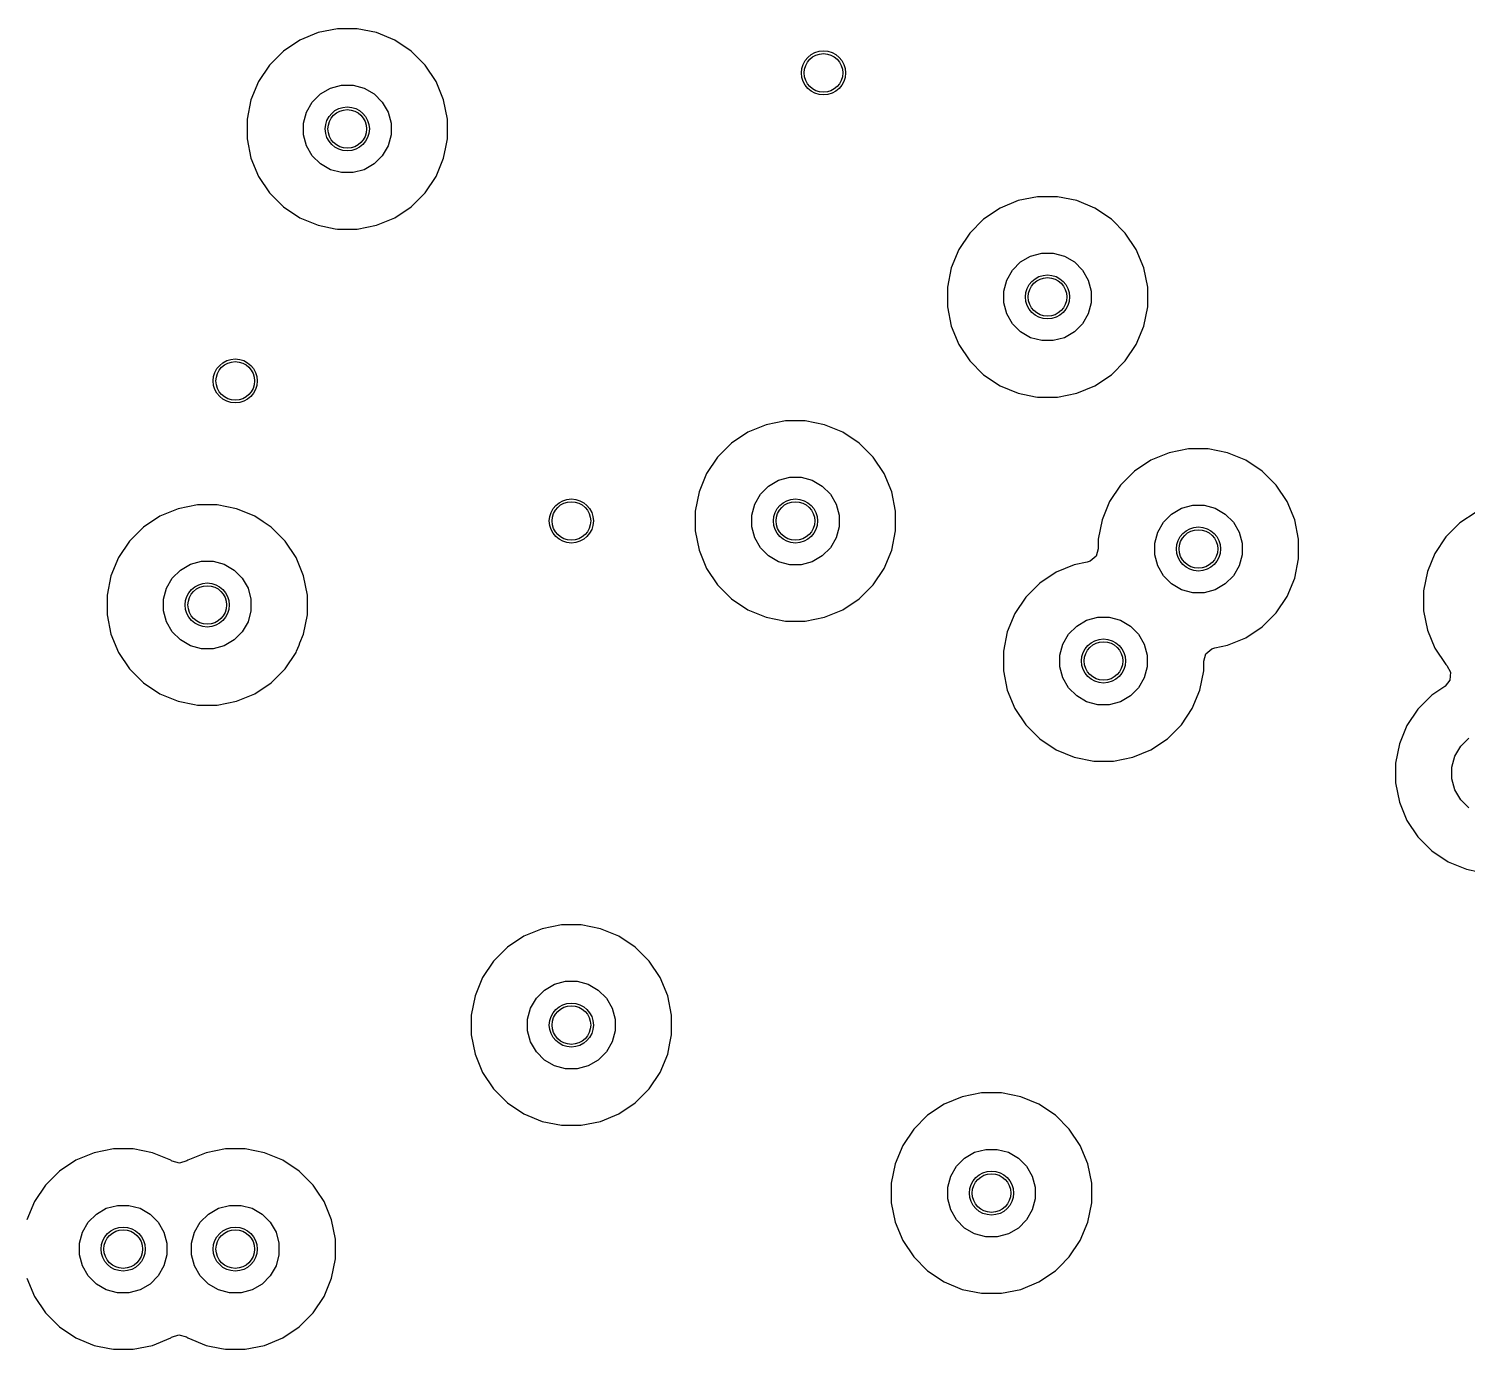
# Model space of a CAD drawing. Extents: x -2.18 to 1.8, y 0.44 to 2.81.
# Drawn here: x -0.784 to -0.27, y 1.819 to 2.291 of the extents above; entities that cross this region are included whole.
import ezdxf

# ---------------------------------------------------------------- set-up
doc = ezdxf.new("R2010")
doc.units = 0
doc.header["$MEASUREMENT"] = 0
doc.layers.add('BLACK', color=7, linetype='CONTINUOUS')

msp = doc.modelspace()

# ---------------------------------------------------------------- linework, layer by layer
at = {"layer": 'BLACK', "linetype": 'CONTINUOUS'}
for p, q in [((-0.67352, 2.29077), (-0.68043, 2.28939)), ((-0.66648, 2.29077), (-0.67352, 2.29077)), ((-0.67352, 2.29077), (-0.67352, 2.29077)), ((-0.65957, 2.28939), (-0.66648, 2.29077)), ((-0.66648, 2.29077), (-0.66648, 2.29077)), ((-0.68694, 2.2867), (-0.6928, 2.28278)), ((-0.68043, 2.28939), (-0.68694, 2.2867)), ((-0.68694, 2.2867), (-0.68694, 2.2867)), ((-0.68043, 2.28939), (-0.68043, 2.28939)), ((-0.65306, 2.2867), (-0.65957, 2.28939)), ((-0.65957, 2.28939), (-0.65957, 2.28939)), ((-0.6472, 2.28278), (-0.65306, 2.2867)), ((-0.65306, 2.2867), (-0.65306, 2.2867)), ((-0.6928, 2.28278), (-0.69778, 2.2778)), ((-0.6928, 2.28278), (-0.6928, 2.28278)), ((-0.64222, 2.2778), (-0.6472, 2.28278)), ((-0.6472, 2.28278), (-0.6472, 2.28278)), ((-0.69778, 2.2778), (-0.7017, 2.27194)), ((-0.69778, 2.2778), (-0.69778, 2.2778)), ((-0.6383, 2.27194), (-0.64222, 2.2778)), ((-0.64222, 2.2778), (-0.64222, 2.2778)), ((-0.7017, 2.27194), (-0.70439, 2.26543)), ((-0.7017, 2.27194), (-0.7017, 2.27194)), ((-0.67603, 2.26955), (-0.67206, 2.27061)), ((-0.67206, 2.27061), (-0.66794, 2.27061)), ((-0.66794, 2.27061), (-0.66397, 2.26955)), ((-0.63561, 2.26543), (-0.6383, 2.27194)), ((-0.6383, 2.27194), (-0.6383, 2.27194)), ((-0.6383, 2.27194), (-0.6383, 2.27194)), ((-0.70439, 2.26543), (-0.70577, 2.25852)), ((-0.70439, 2.26543), (-0.70439, 2.26543)), ((-0.68249, 2.26459), (-0.67959, 2.26749)), ((-0.67959, 2.26749), (-0.67603, 2.26955)), ((-0.66397, 2.26955), (-0.66041, 2.26749)), ((-0.66041, 2.26749), (-0.65751, 2.26459)), ((-0.63423, 2.25852), (-0.63561, 2.26543)), ((-0.68561, 2.25706), (-0.68455, 2.26103)), ((-0.68455, 2.26103), (-0.68249, 2.26459)), ((-0.65751, 2.26459), (-0.65545, 2.26103)), ((-0.65545, 2.26103), (-0.65439, 2.25706)), ((-0.70577, 2.25852), (-0.70577, 2.25148)), ((-0.68561, 2.25294), (-0.68561, 2.25706)), ((-0.65439, 2.25706), (-0.65439, 2.25294)), ((-0.63423, 2.25148), (-0.63423, 2.25852)), ((-0.70577, 2.25148), (-0.70439, 2.24457)), ((-0.68455, 2.24897), (-0.68561, 2.25294)), ((-0.65439, 2.25294), (-0.65545, 2.24897)), ((-0.63482, 2.24852), (-0.63423, 2.25148)), ((-0.70439, 2.24457), (-0.70439, 2.24457)), ((-0.70439, 2.24457), (-0.7017, 2.23806)), ((-0.68249, 2.24541), (-0.68455, 2.24897)), ((-0.67959, 2.24251), (-0.68249, 2.24541)), ((-0.65751, 2.24541), (-0.66041, 2.24251)), ((-0.65545, 2.24897), (-0.65751, 2.24541)), ((-0.6383, 2.23806), (-0.63561, 2.24457)), ((-0.63561, 2.24457), (-0.63482, 2.24852)), ((-0.67603, 2.24045), (-0.67959, 2.24251)), ((-0.67206, 2.23939), (-0.67603, 2.24045)), ((-0.66794, 2.23939), (-0.67206, 2.23939)), ((-0.66397, 2.24045), (-0.66794, 2.23939)), ((-0.66041, 2.24251), (-0.66397, 2.24045)), ((-0.7017, 2.23806), (-0.7017, 2.23806)), ((-0.7017, 2.23806), (-0.69778, 2.2322)), ((-0.64222, 2.2322), (-0.6383, 2.23806)), ((-0.69778, 2.2322), (-0.69778, 2.2322)), ((-0.69778, 2.2322), (-0.6928, 2.22722)), ((-0.6472, 2.22722), (-0.64222, 2.2322)), ((-0.43043, 2.22939), (-0.43694, 2.2267)), ((-0.42352, 2.23077), (-0.43043, 2.22939)), ((-0.43043, 2.22939), (-0.43043, 2.22939)), ((-0.41648, 2.23077), (-0.42352, 2.23077)), ((-0.42352, 2.23077), (-0.42352, 2.23077)), ((-0.40957, 2.22939), (-0.41648, 2.23077)), ((-0.41648, 2.23077), (-0.41648, 2.23077)), ((-0.40306, 2.2267), (-0.40957, 2.22939)), ((-0.40957, 2.22939), (-0.40957, 2.22939)), ((-0.6928, 2.22722), (-0.6928, 2.22722)), ((-0.6928, 2.22722), (-0.68694, 2.2233)), ((-0.65306, 2.2233), (-0.6472, 2.22722)), ((-0.43694, 2.2267), (-0.4428, 2.22278)), ((-0.43694, 2.2267), (-0.43694, 2.2267)), ((-0.3972, 2.22278), (-0.40306, 2.2267)), ((-0.40306, 2.2267), (-0.40306, 2.2267)), ((-0.68694, 2.2233), (-0.68694, 2.2233)), ((-0.68694, 2.2233), (-0.68694, 2.2233)), ((-0.68694, 2.2233), (-0.68043, 2.22061)), ((-0.68043, 2.22061), (-0.67428, 2.21938)), ((-0.67428, 2.21938), (-0.67352, 2.21923)), ((-0.67352, 2.21923), (-0.67352, 2.21923)), ((-0.67352, 2.21923), (-0.67352, 2.21923)), ((-0.67352, 2.21923), (-0.66648, 2.21923)), ((-0.66648, 2.21923), (-0.65957, 2.22061)), ((-0.66648, 2.21923), (-0.66648, 2.21923)), ((-0.65957, 2.22061), (-0.65306, 2.2233)), ((-0.4428, 2.22278), (-0.44778, 2.2178)), ((-0.4428, 2.22278), (-0.4428, 2.22278)), ((-0.39222, 2.2178), (-0.3972, 2.22278)), ((-0.3972, 2.22278), (-0.3972, 2.22278)), ((-0.44778, 2.2178), (-0.4517, 2.21194)), ((-0.44778, 2.2178), (-0.44778, 2.2178)), ((-0.3883, 2.21194), (-0.39222, 2.2178)), ((-0.39222, 2.2178), (-0.39222, 2.2178)), ((-0.4517, 2.21194), (-0.45439, 2.20543)), ((-0.4517, 2.21194), (-0.4517, 2.21194)), ((-0.42959, 2.20749), (-0.42603, 2.20955)), ((-0.42603, 2.20955), (-0.42206, 2.21061)), ((-0.42206, 2.21061), (-0.41794, 2.21061)), ((-0.41794, 2.21061), (-0.41397, 2.20955)), ((-0.41397, 2.20955), (-0.41041, 2.20749)), ((-0.38561, 2.20543), (-0.3883, 2.21194)), ((-0.3883, 2.21194), (-0.3883, 2.21194)), ((-0.3883, 2.21194), (-0.3883, 2.21194)), ((-0.45439, 2.20543), (-0.45577, 2.19852)), ((-0.45439, 2.20543), (-0.45439, 2.20543)), ((-0.43455, 2.20103), (-0.43249, 2.20459)), ((-0.43249, 2.20459), (-0.42959, 2.20749)), ((-0.41041, 2.20749), (-0.40751, 2.20459)), ((-0.40751, 2.20459), (-0.40545, 2.20103)), ((-0.38423, 2.19852), (-0.38561, 2.20543)), ((-0.45577, 2.19852), (-0.45577, 2.19148)), ((-0.43561, 2.19706), (-0.43455, 2.20103)), ((-0.40545, 2.20103), (-0.40439, 2.19706)), ((-0.38423, 2.19148), (-0.38423, 2.19852)), ((-0.43561, 2.19294), (-0.43561, 2.19706)), ((-0.43455, 2.18897), (-0.43561, 2.19294)), ((-0.40439, 2.19294), (-0.40545, 2.18897)), ((-0.40439, 2.19706), (-0.40439, 2.19294)), ((-0.45577, 2.19148), (-0.45439, 2.18457)), ((-0.43249, 2.18541), (-0.43455, 2.18897)), ((-0.40545, 2.18897), (-0.40751, 2.18541)), ((-0.38561, 2.18457), (-0.38423, 2.19148)), ((-0.45439, 2.18457), (-0.45439, 2.18457)), ((-0.45439, 2.18457), (-0.4517, 2.17806)), ((-0.42959, 2.18251), (-0.43249, 2.18541)), ((-0.40751, 2.18541), (-0.41041, 2.18251)), ((-0.3883, 2.17806), (-0.38561, 2.18457)), ((-0.4517, 2.17806), (-0.4517, 2.17806)), ((-0.4517, 2.17806), (-0.44778, 2.1722)), ((-0.42603, 2.18045), (-0.42959, 2.18251)), ((-0.42206, 2.17939), (-0.42603, 2.18045)), ((-0.41794, 2.17939), (-0.42206, 2.17939)), ((-0.41397, 2.18045), (-0.41794, 2.17939)), ((-0.41041, 2.18251), (-0.41397, 2.18045)), ((-0.39222, 2.1722), (-0.3883, 2.17806)), ((-0.44778, 2.1722), (-0.44778, 2.1722)), ((-0.44778, 2.1722), (-0.4428, 2.16722)), ((-0.3972, 2.16722), (-0.39222, 2.1722)), ((-0.4428, 2.16722), (-0.4428, 2.16722)), ((-0.4428, 2.16722), (-0.43694, 2.1633)), ((-0.43694, 2.1633), (-0.43694, 2.1633)), ((-0.43694, 2.1633), (-0.43694, 2.1633)), ((-0.43694, 2.1633), (-0.43043, 2.16061)), ((-0.40957, 2.16061), (-0.40306, 2.1633)), ((-0.40306, 2.1633), (-0.3972, 2.16722)), ((-0.43043, 2.16061), (-0.42433, 2.15939)), ((-0.42433, 2.15939), (-0.42352, 2.15923)), ((-0.42352, 2.15923), (-0.42352, 2.15923)), ((-0.42352, 2.15923), (-0.42352, 2.15923)), ((-0.42352, 2.15923), (-0.41648, 2.15923)), ((-0.41648, 2.15923), (-0.40957, 2.16061)), ((-0.41648, 2.15923), (-0.41648, 2.15923)), ((-0.52043, 2.14939), (-0.52694, 2.1467)), ((-0.51352, 2.15077), (-0.52043, 2.14939)), ((-0.52043, 2.14939), (-0.52043, 2.14939)), ((-0.50648, 2.15077), (-0.51352, 2.15077)), ((-0.51352, 2.15077), (-0.51352, 2.15077)), ((-0.49957, 2.14939), (-0.50648, 2.15077)), ((-0.50648, 2.15077), (-0.50648, 2.15077)), ((-0.49306, 2.1467), (-0.49957, 2.14939)), ((-0.49957, 2.14939), (-0.49957, 2.14939)), ((-0.5328, 2.14278), (-0.53778, 2.1378)), ((-0.52694, 2.1467), (-0.5328, 2.14278)), ((-0.5328, 2.14278), (-0.5328, 2.14278)), ((-0.52694, 2.1467), (-0.52694, 2.1467)), ((-0.4872, 2.14278), (-0.49306, 2.1467)), ((-0.49306, 2.1467), (-0.49306, 2.1467)), ((-0.48222, 2.1378), (-0.4872, 2.14278)), ((-0.4872, 2.14278), (-0.4872, 2.14278)), ((-0.53778, 2.1378), (-0.5417, 2.13194)), ((-0.53778, 2.1378), (-0.53778, 2.1378)), ((-0.4783, 2.13194), (-0.48222, 2.1378)), ((-0.48222, 2.1378), (-0.48222, 2.1378)), ((-0.38306, 2.1367), (-0.38892, 2.13278)), ((-0.37656, 2.13939), (-0.38306, 2.1367)), ((-0.38306, 2.1367), (-0.38306, 2.1367)), ((-0.37655, 2.13939), (-0.37656, 2.13939)), ((-0.36965, 2.14077), (-0.37655, 2.13939)), ((-0.36964, 2.14077), (-0.36965, 2.14077)), ((-0.3626, 2.14077), (-0.36964, 2.14077)), ((-0.35569, 2.13939), (-0.3626, 2.14077)), ((-0.3626, 2.14077), (-0.3626, 2.14077)), ((-0.34918, 2.1367), (-0.35569, 2.13939)), ((-0.35569, 2.13939), (-0.35569, 2.13939)), ((-0.34332, 2.13278), (-0.34918, 2.1367)), ((-0.34918, 2.1367), (-0.34918, 2.1367)), ((-0.5417, 2.13194), (-0.54439, 2.12543)), ((-0.5417, 2.13194), (-0.5417, 2.13194)), ((-0.47561, 2.12543), (-0.4783, 2.13194)), ((-0.4783, 2.13194), (-0.4783, 2.13194)), ((-0.4783, 2.13194), (-0.4783, 2.13194)), ((-0.38892, 2.13278), (-0.3939, 2.1278)), ((-0.38892, 2.13278), (-0.38892, 2.13278)), ((-0.33834, 2.1278), (-0.34332, 2.13278)), ((-0.34332, 2.13278), (-0.34332, 2.13278)), ((-0.52249, 2.12459), (-0.51959, 2.12749)), ((-0.51959, 2.12749), (-0.51603, 2.12955)), ((-0.51603, 2.12955), (-0.51206, 2.13061)), ((-0.51206, 2.13061), (-0.50794, 2.13061)), ((-0.50794, 2.13061), (-0.50397, 2.12955)), ((-0.50397, 2.12955), (-0.50041, 2.12749)), ((-0.50041, 2.12749), (-0.49751, 2.12459)), ((-0.3939, 2.1278), (-0.39782, 2.12194)), ((-0.3939, 2.1278), (-0.3939, 2.1278)), ((-0.33443, 2.12194), (-0.33834, 2.1278)), ((-0.33834, 2.1278), (-0.33834, 2.1278)), ((-0.54439, 2.12543), (-0.54577, 2.11852)), ((-0.54439, 2.12543), (-0.54439, 2.12543)), ((-0.52455, 2.12103), (-0.52249, 2.12459)), ((-0.49751, 2.12459), (-0.49545, 2.12103)), ((-0.47423, 2.11852), (-0.47561, 2.12543)), ((-0.39782, 2.12194), (-0.40052, 2.11543)), ((-0.39782, 2.12194), (-0.39782, 2.12194)), ((-0.33173, 2.11543), (-0.33443, 2.12194)), ((-0.33443, 2.12194), (-0.33443, 2.12194)), ((-0.33443, 2.12194), (-0.33443, 2.12194)), ((-0.73694, 2.1167), (-0.7428, 2.11278)), ((-0.73043, 2.11939), (-0.73694, 2.1167)), ((-0.73694, 2.1167), (-0.73694, 2.1167)), ((-0.72352, 2.12077), (-0.73043, 2.11939)), ((-0.73043, 2.11939), (-0.73043, 2.11939)), ((-0.71648, 2.12077), (-0.72352, 2.12077)), ((-0.72352, 2.12077), (-0.72352, 2.12077)), ((-0.70957, 2.11939), (-0.71648, 2.12077)), ((-0.71648, 2.12077), (-0.71648, 2.12077)), ((-0.70747, 2.11852), (-0.70957, 2.11939)), ((-0.70957, 2.11939), (-0.70957, 2.11939)), ((-0.70306, 2.1167), (-0.70747, 2.11852)), ((-0.70007, 2.1147), (-0.70306, 2.1167)), ((-0.70306, 2.1167), (-0.70306, 2.1167)), ((-0.54577, 2.11852), (-0.54577, 2.11148)), ((-0.52561, 2.11706), (-0.52455, 2.12103)), ((-0.52561, 2.11294), (-0.52561, 2.11706)), ((-0.49545, 2.12103), (-0.49439, 2.11706)), ((-0.49439, 2.11706), (-0.49439, 2.11294)), ((-0.47423, 2.11148), (-0.47423, 2.11852)), ((-0.37862, 2.11459), (-0.37571, 2.11749)), ((-0.37571, 2.11749), (-0.37215, 2.11955)), ((-0.37215, 2.11955), (-0.36818, 2.12061)), ((-0.36818, 2.12061), (-0.36407, 2.12061)), ((-0.36407, 2.12061), (-0.3601, 2.11955)), ((-0.3601, 2.11955), (-0.35654, 2.11749)), ((-0.35654, 2.11749), (-0.35363, 2.11459)), ((-0.26694, 2.11819), (-0.2728, 2.11428)), ((-0.7428, 2.11278), (-0.74778, 2.1078)), ((-0.7428, 2.11278), (-0.7428, 2.11278)), ((-0.6972, 2.11278), (-0.70007, 2.1147)), ((-0.69222, 2.1078), (-0.6972, 2.11278)), ((-0.6972, 2.11278), (-0.6972, 2.11278)), ((-0.54577, 2.11148), (-0.54439, 2.10457)), ((-0.52455, 2.10897), (-0.52561, 2.11294)), ((-0.49439, 2.11294), (-0.49545, 2.10897)), ((-0.47561, 2.10457), (-0.47423, 2.11148)), ((-0.40052, 2.11543), (-0.40189, 2.10852)), ((-0.40052, 2.11543), (-0.40052, 2.11543)), ((-0.38174, 2.10706), (-0.38067, 2.11103)), ((-0.38067, 2.11103), (-0.37862, 2.11459)), ((-0.35363, 2.11459), (-0.35157, 2.11103)), ((-0.35157, 2.11103), (-0.35051, 2.10706)), ((-0.33035, 2.10852), (-0.33173, 2.11543)), ((-0.2728, 2.11428), (-0.27778, 2.1093)), ((-0.2728, 2.11428), (-0.2728, 2.11428)), ((-0.74778, 2.1078), (-0.7517, 2.10194)), ((-0.74778, 2.1078), (-0.74778, 2.1078)), ((-0.6883, 2.10194), (-0.69222, 2.1078)), ((-0.69222, 2.1078), (-0.69222, 2.1078)), ((-0.52249, 2.10541), (-0.52455, 2.10897)), ((-0.49545, 2.10897), (-0.49751, 2.10541)), ((-0.40189, 2.10852), (-0.40189, 2.1051)), ((-0.38174, 2.10294), (-0.38174, 2.10706)), ((-0.35051, 2.10706), (-0.35051, 2.10294)), ((-0.33035, 2.10148), (-0.33035, 2.10852)), ((-0.27778, 2.1093), (-0.2817, 2.10344)), ((-0.27778, 2.1093), (-0.27778, 2.1093)), ((-0.7517, 2.10194), (-0.75439, 2.09543)), ((-0.7517, 2.10194), (-0.7517, 2.10194)), ((-0.72603, 2.09955), (-0.72206, 2.10061)), ((-0.72206, 2.10061), (-0.71794, 2.10061)), ((-0.71794, 2.10061), (-0.71397, 2.09955)), ((-0.68561, 2.09543), (-0.6883, 2.10194)), ((-0.6883, 2.10194), (-0.6883, 2.10194)), ((-0.6883, 2.10194), (-0.6883, 2.10194)), ((-0.54439, 2.10457), (-0.54439, 2.10457)), ((-0.54439, 2.10457), (-0.5417, 2.09806)), ((-0.51959, 2.10251), (-0.52249, 2.10541)), ((-0.51603, 2.10045), (-0.51959, 2.10251)), ((-0.50041, 2.10251), (-0.50397, 2.10045)), ((-0.49751, 2.10541), (-0.50041, 2.10251)), ((-0.4783, 2.09806), (-0.47561, 2.10457)), ((-0.40474, 2.10066), (-0.40582, 2.10031)), ((-0.40266, 2.10246), (-0.40474, 2.10066)), ((-0.40189, 2.1051), (-0.40266, 2.10246)), ((-0.38067, 2.09897), (-0.38174, 2.10294)), ((-0.35051, 2.10294), (-0.35157, 2.09897)), ((-0.33173, 2.09457), (-0.33035, 2.10148)), ((-0.2817, 2.10344), (-0.28439, 2.09693)), ((-0.2817, 2.10344), (-0.2817, 2.10344)), ((-0.75439, 2.09543), (-0.75577, 2.08852)), ((-0.75439, 2.09543), (-0.75439, 2.09543)), ((-0.73249, 2.09459), (-0.72959, 2.09749)), ((-0.72959, 2.09749), (-0.72603, 2.09955)), ((-0.71397, 2.09955), (-0.71041, 2.09749)), ((-0.71041, 2.09749), (-0.70751, 2.09459)), ((-0.68423, 2.08852), (-0.68561, 2.09543)), ((-0.5417, 2.09806), (-0.5417, 2.09806)), ((-0.5417, 2.09806), (-0.53778, 2.0922)), ((-0.51206, 2.09939), (-0.51603, 2.10045)), ((-0.50794, 2.09939), (-0.51206, 2.09939)), ((-0.50397, 2.10045), (-0.50794, 2.09939)), ((-0.48222, 2.0922), (-0.4783, 2.09806)), ((-0.41694, 2.0967), (-0.4228, 2.09278)), ((-0.41043, 2.09939), (-0.41694, 2.0967)), ((-0.41694, 2.0967), (-0.41694, 2.0967)), ((-0.40582, 2.10031), (-0.41043, 2.09939)), ((-0.41043, 2.09939), (-0.41043, 2.09939)), ((-0.37862, 2.09541), (-0.38067, 2.09897)), ((-0.37571, 2.09251), (-0.37862, 2.09541)), ((-0.35363, 2.09541), (-0.35654, 2.09251)), ((-0.35157, 2.09897), (-0.35363, 2.09541)), ((-0.28439, 2.09693), (-0.28577, 2.09002)), ((-0.28439, 2.09693), (-0.28439, 2.09693)), ((-0.73561, 2.08706), (-0.73455, 2.09103)), ((-0.73455, 2.09103), (-0.73249, 2.09459)), ((-0.70751, 2.09459), (-0.70545, 2.09103)), ((-0.70545, 2.09103), (-0.70439, 2.08706)), ((-0.53778, 2.0922), (-0.53778, 2.0922)), ((-0.53778, 2.0922), (-0.5328, 2.08722)), ((-0.4872, 2.08722), (-0.48222, 2.0922)), ((-0.4228, 2.09278), (-0.42778, 2.0878)), ((-0.4228, 2.09278), (-0.4228, 2.09278)), ((-0.37215, 2.09045), (-0.37571, 2.09251)), ((-0.36818, 2.08939), (-0.37215, 2.09045)), ((-0.3601, 2.09045), (-0.36407, 2.08939)), ((-0.35654, 2.09251), (-0.3601, 2.09045)), ((-0.33443, 2.08806), (-0.33173, 2.09457)), ((-0.75577, 2.08852), (-0.75577, 2.08148)), ((-0.73561, 2.08294), (-0.73561, 2.08706)), ((-0.70439, 2.08706), (-0.70439, 2.08294)), ((-0.68423, 2.08148), (-0.68423, 2.08852)), ((-0.5328, 2.08722), (-0.5328, 2.08722)), ((-0.5328, 2.08722), (-0.52694, 2.0833)), ((-0.49306, 2.0833), (-0.4872, 2.08722)), ((-0.42778, 2.0878), (-0.4317, 2.08194)), ((-0.42778, 2.0878), (-0.42778, 2.0878)), ((-0.36407, 2.08939), (-0.36818, 2.08939)), ((-0.33834, 2.0822), (-0.33443, 2.08806)), ((-0.28577, 2.09002), (-0.28577, 2.08297)), ((-0.75577, 2.08148), (-0.75439, 2.07457)), ((-0.73455, 2.07897), (-0.73561, 2.08294)), ((-0.70439, 2.08294), (-0.70545, 2.07897)), ((-0.68561, 2.07457), (-0.68423, 2.08148)), ((-0.52694, 2.0833), (-0.52694, 2.0833)), ((-0.52694, 2.0833), (-0.52694, 2.0833)), ((-0.52694, 2.0833), (-0.52043, 2.08061)), ((-0.52043, 2.08061), (-0.51352, 2.07923)), ((-0.50648, 2.07923), (-0.49957, 2.08061)), ((-0.49957, 2.08061), (-0.49306, 2.0833)), ((-0.4317, 2.08194), (-0.43439, 2.07543)), ((-0.4317, 2.08194), (-0.4317, 2.08194)), ((-0.40603, 2.07955), (-0.40206, 2.08061)), ((-0.40206, 2.08061), (-0.39794, 2.08061)), ((-0.39794, 2.08061), (-0.39397, 2.07955)), ((-0.34332, 2.07722), (-0.33834, 2.0822)), ((-0.28577, 2.08297), (-0.28439, 2.07606)), ((-0.73249, 2.07541), (-0.73455, 2.07897)), ((-0.72959, 2.07251), (-0.73249, 2.07541)), ((-0.70751, 2.07541), (-0.71041, 2.07251)), ((-0.70545, 2.07897), (-0.70751, 2.07541)), ((-0.51352, 2.07923), (-0.51352, 2.07923)), ((-0.51352, 2.07923), (-0.51352, 2.07923)), ((-0.51352, 2.07923), (-0.50648, 2.07923)), ((-0.50648, 2.07923), (-0.50648, 2.07923)), ((-0.43439, 2.07543), (-0.43577, 2.06852)), ((-0.43439, 2.07543), (-0.43439, 2.07543)), ((-0.41249, 2.07459), (-0.40959, 2.07749)), ((-0.40959, 2.07749), (-0.40603, 2.07955)), ((-0.39397, 2.07955), (-0.39041, 2.07749)), ((-0.39041, 2.07749), (-0.38751, 2.07459)), ((-0.34918, 2.0733), (-0.34332, 2.07722)), ((-0.28439, 2.07606), (-0.28439, 2.07606)), ((-0.28439, 2.07606), (-0.2817, 2.06955)), ((-0.75439, 2.07457), (-0.75439, 2.07457)), ((-0.75439, 2.07457), (-0.7517, 2.06806)), ((-0.72603, 2.07045), (-0.72959, 2.07251)), ((-0.72206, 2.06939), (-0.72603, 2.07045)), ((-0.71397, 2.07045), (-0.71794, 2.06939)), ((-0.71041, 2.07251), (-0.71397, 2.07045)), ((-0.68811, 2.06852), (-0.68724, 2.07063)), ((-0.68724, 2.07063), (-0.68689, 2.07148)), ((-0.68724, 2.07063), (-0.68724, 2.07063)), ((-0.68689, 2.07148), (-0.68561, 2.07457)), ((-0.41561, 2.06706), (-0.41455, 2.07103)), ((-0.41455, 2.07103), (-0.41249, 2.07459)), ((-0.38751, 2.07459), (-0.38545, 2.07103)), ((-0.38545, 2.07103), (-0.38439, 2.06706)), ((-0.36138, 2.06934), (-0.3603, 2.06969)), ((-0.3603, 2.06969), (-0.35569, 2.07061)), ((-0.35569, 2.07061), (-0.34918, 2.0733)), ((-0.7517, 2.06806), (-0.7517, 2.06806)), ((-0.7517, 2.06806), (-0.74778, 2.0622)), ((-0.71794, 2.06939), (-0.72206, 2.06939)), ((-0.69222, 2.0622), (-0.6883, 2.06806)), ((-0.6883, 2.06806), (-0.68811, 2.06852)), ((-0.68811, 2.06852), (-0.68811, 2.06852)), ((-0.43577, 2.06852), (-0.43577, 2.06148)), ((-0.41561, 2.06294), (-0.41561, 2.06706)), ((-0.38439, 2.06706), (-0.38439, 2.06294)), ((-0.36423, 2.0649), (-0.36346, 2.06754)), ((-0.36423, 2.06148), (-0.36423, 2.0649)), ((-0.36346, 2.06754), (-0.36138, 2.06934)), ((-0.2817, 2.06955), (-0.2817, 2.06955)), ((-0.2817, 2.06955), (-0.27778, 2.0637)), ((-0.74778, 2.0622), (-0.74778, 2.0622)), ((-0.74778, 2.0622), (-0.7428, 2.05722)), ((-0.6972, 2.05722), (-0.69222, 2.0622)), ((-0.43577, 2.06148), (-0.43439, 2.05457)), ((-0.41455, 2.05897), (-0.41561, 2.06294)), ((-0.38439, 2.06294), (-0.38545, 2.05897)), ((-0.36561, 2.05457), (-0.36423, 2.06148)), ((-0.27778, 2.0637), (-0.27778, 2.0637)), ((-0.27778, 2.0637), (-0.27746, 2.06337)), ((-0.27746, 2.06337), (-0.27614, 2.06096)), ((-0.27614, 2.06096), (-0.27633, 2.05821)), ((-0.7428, 2.05722), (-0.7428, 2.05722)), ((-0.7428, 2.05722), (-0.73694, 2.0533)), ((-0.70306, 2.0533), (-0.6972, 2.05722)), ((-0.43439, 2.05457), (-0.43439, 2.05457)), ((-0.43439, 2.05457), (-0.4317, 2.04806)), ((-0.41249, 2.05541), (-0.41455, 2.05897)), ((-0.40959, 2.05251), (-0.41249, 2.05541)), ((-0.38751, 2.05541), (-0.39041, 2.05251)), ((-0.38545, 2.05897), (-0.38751, 2.05541)), ((-0.3683, 2.04806), (-0.36561, 2.05457)), ((-0.2782, 2.05586), (-0.2828, 2.05278)), ((-0.27798, 2.05601), (-0.2782, 2.05586)), ((-0.27633, 2.05821), (-0.27798, 2.05601)), ((-0.73694, 2.0533), (-0.73694, 2.0533)), ((-0.73694, 2.0533), (-0.73694, 2.0533)), ((-0.73694, 2.0533), (-0.73043, 2.05061)), ((-0.73043, 2.05061), (-0.72453, 2.04943)), ((-0.72453, 2.04943), (-0.72352, 2.04923)), ((-0.72352, 2.04923), (-0.72352, 2.04923)), ((-0.72352, 2.04923), (-0.72352, 2.04923)), ((-0.72352, 2.04923), (-0.71648, 2.04923)), ((-0.71648, 2.04923), (-0.70957, 2.05061)), ((-0.71648, 2.04923), (-0.71648, 2.04923)), ((-0.70957, 2.05061), (-0.70306, 2.0533)), ((-0.40603, 2.05045), (-0.40959, 2.05251)), ((-0.40206, 2.04939), (-0.40603, 2.05045)), ((-0.39794, 2.04939), (-0.40206, 2.04939)), ((-0.39397, 2.05045), (-0.39794, 2.04939)), ((-0.39041, 2.05251), (-0.39397, 2.05045)), ((-0.2828, 2.05278), (-0.28778, 2.0478)), ((-0.2828, 2.05278), (-0.2828, 2.05278)), ((-0.4317, 2.04806), (-0.4317, 2.04806)), ((-0.4317, 2.04806), (-0.42778, 2.0422)), ((-0.37222, 2.0422), (-0.3683, 2.04806)), ((-0.28778, 2.0478), (-0.2917, 2.04194)), ((-0.28778, 2.0478), (-0.28778, 2.0478)), ((-0.42778, 2.0422), (-0.42778, 2.0422)), ((-0.42778, 2.0422), (-0.4228, 2.03722)), ((-0.3772, 2.03722), (-0.37222, 2.0422)), ((-0.2917, 2.04194), (-0.29439, 2.03543)), ((-0.2917, 2.04194), (-0.2917, 2.04194)), ((-0.4228, 2.03722), (-0.4228, 2.03722)), ((-0.4228, 2.03722), (-0.41694, 2.0333)), ((-0.38306, 2.0333), (-0.3772, 2.03722)), ((-0.29439, 2.03543), (-0.29577, 2.02852)), ((-0.29439, 2.03543), (-0.29439, 2.03543)), ((-0.27455, 2.03103), (-0.27249, 2.03459)), ((-0.27249, 2.03459), (-0.26959, 2.03749)), ((-0.41694, 2.0333), (-0.41694, 2.0333)), ((-0.41694, 2.0333), (-0.41694, 2.0333)), ((-0.41694, 2.0333), (-0.41043, 2.03061)), ((-0.41043, 2.03061), (-0.40352, 2.02923)), ((-0.40352, 2.02923), (-0.40352, 2.02923)), ((-0.40352, 2.02923), (-0.40352, 2.02923)), ((-0.40352, 2.02923), (-0.39648, 2.02923)), ((-0.39648, 2.02923), (-0.38957, 2.03061)), ((-0.39648, 2.02923), (-0.39648, 2.02923)), ((-0.38957, 2.03061), (-0.3831, 2.03329)), ((-0.3831, 2.03329), (-0.38306, 2.0333)), ((-0.38306, 2.0333), (-0.38306, 2.0333)), ((-0.38306, 2.0333), (-0.38306, 2.0333)), ((-0.27561, 2.02706), (-0.27455, 2.03103)), ((-0.29577, 2.02852), (-0.29577, 2.02148)), ((-0.27561, 2.02294), (-0.27561, 2.02706)), ((-0.29577, 2.02148), (-0.29439, 2.01457)), ((-0.27455, 2.01897), (-0.27561, 2.02294)), ((-0.27249, 2.01541), (-0.27455, 2.01897)), ((-0.29439, 2.01457), (-0.29439, 2.01457)), ((-0.29439, 2.01457), (-0.2917, 2.00806)), ((-0.26959, 2.01251), (-0.27249, 2.01541)), ((-0.2917, 2.00806), (-0.2917, 2.00806)), ((-0.2917, 2.00806), (-0.28778, 2.0022)), ((-0.28778, 2.0022), (-0.28778, 2.0022)), ((-0.28778, 2.0022), (-0.2828, 1.99722)), ((-0.2828, 1.99722), (-0.2828, 1.99722)), ((-0.2828, 1.99722), (-0.27694, 1.9933)), ((-0.27694, 1.9933), (-0.27694, 1.9933)), ((-0.27694, 1.9933), (-0.27694, 1.9933)), ((-0.27694, 1.9933), (-0.27043, 1.99061)), ((-0.27043, 1.99061), (-0.26596, 1.98972)), ((-0.60043, 1.96939), (-0.60694, 1.9667)), ((-0.59352, 1.97077), (-0.60043, 1.96939)), ((-0.60043, 1.96939), (-0.60043, 1.96939)), ((-0.58648, 1.97077), (-0.59352, 1.97077)), ((-0.59352, 1.97077), (-0.59352, 1.97077)), ((-0.57957, 1.96939), (-0.58648, 1.97077)), ((-0.58648, 1.97077), (-0.58648, 1.97077)), ((-0.57306, 1.9667), (-0.57957, 1.96939)), ((-0.57957, 1.96939), (-0.57957, 1.96939)), ((-0.6128, 1.96278), (-0.61778, 1.9578)), ((-0.60694, 1.9667), (-0.6128, 1.96278)), ((-0.6128, 1.96278), (-0.6128, 1.96278)), ((-0.60694, 1.9667), (-0.60694, 1.9667)), ((-0.5672, 1.96278), (-0.57306, 1.9667)), ((-0.57306, 1.9667), (-0.57306, 1.9667)), ((-0.56222, 1.9578), (-0.5672, 1.96278)), ((-0.5672, 1.96278), (-0.5672, 1.96278)), ((-0.61778, 1.9578), (-0.6217, 1.95194)), ((-0.61778, 1.9578), (-0.61778, 1.9578)), ((-0.5583, 1.95194), (-0.56222, 1.9578)), ((-0.56222, 1.9578), (-0.56222, 1.9578)), ((-0.6217, 1.95194), (-0.62439, 1.94543)), ((-0.6217, 1.95194), (-0.6217, 1.95194)), ((-0.55561, 1.94543), (-0.5583, 1.95194)), ((-0.5583, 1.95194), (-0.5583, 1.95194)), ((-0.5583, 1.95194), (-0.5583, 1.95194)), ((-0.60249, 1.94459), (-0.59959, 1.94749)), ((-0.59959, 1.94749), (-0.59603, 1.94955)), ((-0.59603, 1.94955), (-0.59206, 1.95061)), ((-0.59206, 1.95061), (-0.58794, 1.95061)), ((-0.58794, 1.95061), (-0.58397, 1.94955)), ((-0.58397, 1.94955), (-0.58041, 1.94749)), ((-0.58041, 1.94749), (-0.57751, 1.94459)), ((-0.62439, 1.94543), (-0.62577, 1.93852)), ((-0.62439, 1.94543), (-0.62439, 1.94543)), ((-0.60455, 1.94103), (-0.60249, 1.94459)), ((-0.57751, 1.94459), (-0.57545, 1.94103)), ((-0.55423, 1.93852), (-0.55561, 1.94543)), ((-0.62577, 1.93852), (-0.62577, 1.93148)), ((-0.60561, 1.93706), (-0.60455, 1.94103)), ((-0.60561, 1.93294), (-0.60561, 1.93706)), ((-0.57545, 1.94103), (-0.57439, 1.93706)), ((-0.57439, 1.93706), (-0.57439, 1.93294)), ((-0.55423, 1.93148), (-0.55423, 1.93852)), ((-0.62577, 1.93148), (-0.62439, 1.92457)), ((-0.60455, 1.92897), (-0.60561, 1.93294)), ((-0.57439, 1.93294), (-0.57545, 1.92897)), ((-0.55482, 1.92852), (-0.55423, 1.93148)), ((-0.60249, 1.92541), (-0.60455, 1.92897)), ((-0.57545, 1.92897), (-0.57751, 1.92541)), ((-0.55561, 1.92457), (-0.55482, 1.92852)), ((-0.62439, 1.92457), (-0.62439, 1.92457)), ((-0.62439, 1.92457), (-0.6217, 1.91806)), ((-0.59959, 1.92251), (-0.60249, 1.92541)), ((-0.59603, 1.92045), (-0.59959, 1.92251)), ((-0.58041, 1.92251), (-0.58397, 1.92045)), ((-0.57751, 1.92541), (-0.58041, 1.92251)), ((-0.5583, 1.91806), (-0.55561, 1.92457)), ((-0.6217, 1.91806), (-0.6217, 1.91806)), ((-0.6217, 1.91806), (-0.61778, 1.9122)), ((-0.59206, 1.91939), (-0.59603, 1.92045)), ((-0.58794, 1.91939), (-0.59206, 1.91939)), ((-0.58397, 1.92045), (-0.58794, 1.91939)), ((-0.56222, 1.9122), (-0.5583, 1.91806)), ((-0.61778, 1.9122), (-0.61778, 1.9122)), ((-0.61778, 1.9122), (-0.6128, 1.90722)), ((-0.5672, 1.90722), (-0.56222, 1.9122)), ((-0.44352, 1.91077), (-0.45043, 1.90939)), ((-0.43648, 1.91077), (-0.44352, 1.91077)), ((-0.44352, 1.91077), (-0.44352, 1.91077)), ((-0.42957, 1.90939), (-0.43648, 1.91077)), ((-0.43648, 1.91077), (-0.43648, 1.91077)), ((-0.6128, 1.90722), (-0.6128, 1.90722)), ((-0.6128, 1.90722), (-0.60694, 1.9033)), ((-0.57306, 1.9033), (-0.5672, 1.90722)), ((-0.45694, 1.9067), (-0.4628, 1.90278)), ((-0.45043, 1.90939), (-0.45694, 1.9067)), ((-0.45694, 1.9067), (-0.45694, 1.9067)), ((-0.45043, 1.90939), (-0.45043, 1.90939)), ((-0.42306, 1.9067), (-0.42957, 1.90939)), ((-0.42957, 1.90939), (-0.42957, 1.90939)), ((-0.4172, 1.90278), (-0.42306, 1.9067)), ((-0.42306, 1.9067), (-0.42306, 1.9067)), ((-0.60694, 1.9033), (-0.60694, 1.9033)), ((-0.60694, 1.9033), (-0.60694, 1.9033)), ((-0.60694, 1.9033), (-0.60043, 1.90061)), ((-0.60043, 1.90061), (-0.59352, 1.89923)), ((-0.58648, 1.89923), (-0.57957, 1.90061)), ((-0.57957, 1.90061), (-0.57306, 1.9033)), ((-0.4628, 1.90278), (-0.46778, 1.8978)), ((-0.4628, 1.90278), (-0.4628, 1.90278)), ((-0.41222, 1.8978), (-0.4172, 1.90278)), ((-0.4172, 1.90278), (-0.4172, 1.90278)), ((-0.59352, 1.89923), (-0.59352, 1.89923)), ((-0.59352, 1.89923), (-0.59352, 1.89923)), ((-0.59352, 1.89923), (-0.58648, 1.89923)), ((-0.58648, 1.89923), (-0.58648, 1.89923)), ((-0.46778, 1.8978), (-0.4717, 1.89194)), ((-0.46778, 1.8978), (-0.46778, 1.8978)), ((-0.4083, 1.89194), (-0.41222, 1.8978)), ((-0.41222, 1.8978), (-0.41222, 1.8978)), ((-0.75352, 1.89077), (-0.76043, 1.88939)), ((-0.74648, 1.89077), (-0.75352, 1.89077)), ((-0.75352, 1.89077), (-0.75352, 1.89077)), ((-0.73957, 1.88939), (-0.74648, 1.89077)), ((-0.74648, 1.89077), (-0.74648, 1.89077)), ((-0.71352, 1.89077), (-0.72043, 1.88939)), ((-0.70648, 1.89077), (-0.71352, 1.89077)), ((-0.71352, 1.89077), (-0.71352, 1.89077)), ((-0.69957, 1.88939), (-0.70648, 1.89077)), ((-0.70648, 1.89077), (-0.70648, 1.89077)), ((-0.4717, 1.89194), (-0.47439, 1.88543)), ((-0.4717, 1.89194), (-0.4717, 1.89194)), ((-0.44603, 1.88955), (-0.44206, 1.89061)), ((-0.44206, 1.89061), (-0.43794, 1.89061)), ((-0.43794, 1.89061), (-0.43397, 1.88955)), ((-0.40561, 1.88543), (-0.4083, 1.89194)), ((-0.4083, 1.89194), (-0.4083, 1.89194)), ((-0.4083, 1.89194), (-0.4083, 1.89194)), ((-0.76694, 1.8867), (-0.7728, 1.88278)), ((-0.76043, 1.88939), (-0.76694, 1.8867)), ((-0.76694, 1.8867), (-0.76694, 1.8867)), ((-0.76043, 1.88939), (-0.76043, 1.88939)), ((-0.73306, 1.8867), (-0.73957, 1.88939)), ((-0.73957, 1.88939), (-0.73957, 1.88939)), ((-0.73271, 1.88647), (-0.73306, 1.8867)), ((-0.73257, 1.88637), (-0.73271, 1.88647)), ((-0.72991, 1.88564), (-0.73257, 1.88637)), ((-0.72729, 1.88647), (-0.72991, 1.88564)), ((-0.72694, 1.8867), (-0.72729, 1.88647)), ((-0.72043, 1.88939), (-0.72694, 1.8867)), ((-0.72043, 1.88939), (-0.72043, 1.88939)), ((-0.69306, 1.8867), (-0.69957, 1.88939)), ((-0.69957, 1.88939), (-0.69957, 1.88939)), ((-0.6872, 1.88278), (-0.69306, 1.8867)), ((-0.69306, 1.8867), (-0.69306, 1.8867)), ((-0.47439, 1.88543), (-0.47577, 1.87852)), ((-0.47439, 1.88543), (-0.47439, 1.88543)), ((-0.45249, 1.88459), (-0.44959, 1.88749)), ((-0.44959, 1.88749), (-0.44603, 1.88955)), ((-0.43397, 1.88955), (-0.43041, 1.88749)), ((-0.43041, 1.88749), (-0.42751, 1.88459)), ((-0.40423, 1.87852), (-0.40561, 1.88543)), ((-0.7728, 1.88278), (-0.77778, 1.8778)), ((-0.7728, 1.88278), (-0.7728, 1.88278)), ((-0.68294, 1.87852), (-0.6872, 1.88278)), ((-0.6872, 1.88278), (-0.6872, 1.88278)), ((-0.45561, 1.87706), (-0.45455, 1.88103)), ((-0.45455, 1.88103), (-0.45249, 1.88459)), ((-0.42751, 1.88459), (-0.42545, 1.88103)), ((-0.42545, 1.88103), (-0.42439, 1.87706)), ((-0.77778, 1.8778), (-0.7817, 1.87194)), ((-0.77778, 1.8778), (-0.77778, 1.8778)), ((-0.68222, 1.8778), (-0.68294, 1.87852)), ((-0.68105, 1.87605), (-0.68222, 1.8778)), ((-0.68222, 1.8778), (-0.68222, 1.8778)), ((-0.6783, 1.87194), (-0.68105, 1.87605)), ((-0.68105, 1.87605), (-0.68105, 1.87605)), ((-0.47577, 1.87852), (-0.47577, 1.87148)), ((-0.45561, 1.87294), (-0.45561, 1.87706)), ((-0.42439, 1.87706), (-0.42439, 1.87294)), ((-0.40423, 1.87148), (-0.40423, 1.87852)), ((-0.7817, 1.87194), (-0.78439, 1.86543)), ((-0.7817, 1.87194), (-0.7817, 1.87194)), ((-0.75959, 1.86749), (-0.75603, 1.86955)), ((-0.75603, 1.86955), (-0.75206, 1.87061)), ((-0.75206, 1.87061), (-0.74794, 1.87061)), ((-0.74794, 1.87061), (-0.74397, 1.86955)), ((-0.74397, 1.86955), (-0.74041, 1.86749)), ((-0.71959, 1.86749), (-0.71603, 1.86955)), ((-0.71603, 1.86955), (-0.71206, 1.87061)), ((-0.71206, 1.87061), (-0.70794, 1.87061)), ((-0.70794, 1.87061), (-0.70397, 1.86955)), ((-0.70397, 1.86955), (-0.70041, 1.86749)), ((-0.67561, 1.86543), (-0.6783, 1.87194)), ((-0.6783, 1.87194), (-0.6783, 1.87194)), ((-0.6783, 1.87194), (-0.6783, 1.87194)), ((-0.47577, 1.87148), (-0.47439, 1.86457)), ((-0.45455, 1.86897), (-0.45561, 1.87294)), ((-0.42439, 1.87294), (-0.42545, 1.86897)), ((-0.40561, 1.86457), (-0.40423, 1.87148)), ((-0.76455, 1.86103), (-0.76249, 1.86459)), ((-0.76249, 1.86459), (-0.75959, 1.86749)), ((-0.74041, 1.86749), (-0.73751, 1.86459)), ((-0.73751, 1.86459), (-0.73545, 1.86103)), ((-0.72455, 1.86103), (-0.72249, 1.86459)), ((-0.72249, 1.86459), (-0.71959, 1.86749)), ((-0.70041, 1.86749), (-0.69751, 1.86459)), ((-0.69751, 1.86459), (-0.69545, 1.86103)), ((-0.67423, 1.85852), (-0.67561, 1.86543)), ((-0.47439, 1.86457), (-0.47439, 1.86457)), ((-0.47439, 1.86457), (-0.4717, 1.85806)), ((-0.45249, 1.86541), (-0.45455, 1.86897)), ((-0.44959, 1.86251), (-0.45249, 1.86541)), ((-0.42751, 1.86541), (-0.43041, 1.86251)), ((-0.42545, 1.86897), (-0.42751, 1.86541)), ((-0.4083, 1.85806), (-0.40561, 1.86457)), ((-0.76561, 1.85706), (-0.76455, 1.86103)), ((-0.73545, 1.86103), (-0.73439, 1.85706)), ((-0.72561, 1.85706), (-0.72455, 1.86103)), ((-0.69545, 1.86103), (-0.69439, 1.85706)), ((-0.44603, 1.86045), (-0.44959, 1.86251)), ((-0.44206, 1.85939), (-0.44603, 1.86045)), ((-0.43794, 1.85939), (-0.44206, 1.85939)), ((-0.43397, 1.86045), (-0.43794, 1.85939)), ((-0.43041, 1.86251), (-0.43397, 1.86045)), ((-0.76561, 1.85294), (-0.76561, 1.85706)), ((-0.73439, 1.85706), (-0.73439, 1.85294)), ((-0.72561, 1.85294), (-0.72561, 1.85706)), ((-0.69439, 1.85706), (-0.69439, 1.85294)), ((-0.67423, 1.85148), (-0.67423, 1.85852)), ((-0.4717, 1.85806), (-0.4717, 1.85806)), ((-0.4717, 1.85806), (-0.46778, 1.8522)), ((-0.41222, 1.8522), (-0.4083, 1.85806)), ((-0.76455, 1.84897), (-0.76561, 1.85294)), ((-0.76249, 1.84541), (-0.76455, 1.84897)), ((-0.73545, 1.84897), (-0.73751, 1.84541)), ((-0.73439, 1.85294), (-0.73545, 1.84897)), ((-0.72455, 1.84897), (-0.72561, 1.85294)), ((-0.72249, 1.84541), (-0.72455, 1.84897)), ((-0.69545, 1.84897), (-0.69751, 1.84541)), ((-0.69439, 1.85294), (-0.69545, 1.84897)), ((-0.67561, 1.84457), (-0.67423, 1.85148)), ((-0.46778, 1.8522), (-0.46778, 1.8522)), ((-0.46778, 1.8522), (-0.4628, 1.84722)), ((-0.41589, 1.84852), (-0.41222, 1.8522)), ((-0.78439, 1.84457), (-0.7817, 1.83806)), ((-0.75959, 1.84251), (-0.76249, 1.84541)), ((-0.73751, 1.84541), (-0.74041, 1.84251)), ((-0.71959, 1.84251), (-0.72249, 1.84541)), ((-0.69751, 1.84541), (-0.70041, 1.84251)), ((-0.6783, 1.83806), (-0.67561, 1.84457)), ((-0.4628, 1.84722), (-0.4628, 1.84722)), ((-0.4628, 1.84722), (-0.45694, 1.8433)), ((-0.42306, 1.8433), (-0.4172, 1.84722)), ((-0.4172, 1.84722), (-0.41589, 1.84852)), ((-0.75603, 1.84045), (-0.75959, 1.84251)), ((-0.75206, 1.83939), (-0.75603, 1.84045)), ((-0.74794, 1.83939), (-0.75206, 1.83939)), ((-0.74397, 1.84045), (-0.74794, 1.83939)), ((-0.74041, 1.84251), (-0.74397, 1.84045)), ((-0.71603, 1.84045), (-0.71959, 1.84251)), ((-0.71206, 1.83939), (-0.71603, 1.84045)), ((-0.70794, 1.83939), (-0.71206, 1.83939)), ((-0.70397, 1.84045), (-0.70794, 1.83939)), ((-0.70041, 1.84251), (-0.70397, 1.84045)), ((-0.45694, 1.8433), (-0.45694, 1.8433)), ((-0.45694, 1.8433), (-0.45694, 1.8433)), ((-0.45694, 1.8433), (-0.45043, 1.84061)), ((-0.45043, 1.84061), (-0.44352, 1.83923)), ((-0.44352, 1.83923), (-0.44352, 1.83923)), ((-0.44352, 1.83923), (-0.44352, 1.83923)), ((-0.44352, 1.83923), (-0.43648, 1.83923)), ((-0.43648, 1.83923), (-0.42957, 1.84061)), ((-0.43648, 1.83923), (-0.43648, 1.83923)), ((-0.42957, 1.84061), (-0.42306, 1.8433)), ((-0.7817, 1.83806), (-0.7817, 1.83806)), ((-0.7817, 1.83806), (-0.77778, 1.8322)), ((-0.68222, 1.8322), (-0.6783, 1.83806)), ((-0.77778, 1.8322), (-0.77778, 1.8322)), ((-0.77778, 1.8322), (-0.7728, 1.82722)), ((-0.6872, 1.82722), (-0.68222, 1.8322)), ((-0.7728, 1.82722), (-0.7728, 1.82722)), ((-0.7728, 1.82722), (-0.76694, 1.8233)), ((-0.76694, 1.8233), (-0.76694, 1.8233)), ((-0.76694, 1.8233), (-0.76694, 1.8233)), ((-0.76694, 1.8233), (-0.76043, 1.82061)), ((-0.73957, 1.82061), (-0.73306, 1.8233)), ((-0.73306, 1.8233), (-0.73271, 1.82353)), ((-0.73271, 1.82353), (-0.73009, 1.82436)), ((-0.73009, 1.82436), (-0.72743, 1.82363)), ((-0.72743, 1.82363), (-0.72729, 1.82354)), ((-0.72729, 1.82354), (-0.72694, 1.8233)), ((-0.72694, 1.8233), (-0.72043, 1.82061)), ((-0.69957, 1.82061), (-0.69306, 1.8233)), ((-0.69306, 1.8233), (-0.6872, 1.82722)), ((-0.76043, 1.82061), (-0.75486, 1.8195)), ((-0.75486, 1.8195), (-0.75352, 1.81923)), ((-0.75352, 1.81923), (-0.75352, 1.81923)), ((-0.75352, 1.81923), (-0.75352, 1.81923)), ((-0.75352, 1.81923), (-0.74648, 1.81923)), ((-0.74648, 1.81923), (-0.73957, 1.82061)), ((-0.74648, 1.81923), (-0.74648, 1.81923)), ((-0.72043, 1.82061), (-0.71486, 1.8195)), ((-0.71486, 1.8195), (-0.71352, 1.81923)), ((-0.71352, 1.81923), (-0.71352, 1.81923)), ((-0.71352, 1.81923), (-0.71352, 1.81923)), ((-0.71352, 1.81923), (-0.70648, 1.81923)), ((-0.70648, 1.81923), (-0.69957, 1.82061)), ((-0.70648, 1.81923), (-0.70648, 1.81923))]:
    msp.add_line(p, q, dxfattribs=at)
at = {"layer": 'BLACK'}
for centre in [(-0.5, 2.275), (-0.67, 2.255), (-0.42, 2.195), (-0.71, 2.165), (-0.59, 2.115), (-0.51, 2.115), (-0.36612, 2.105), (-0.72, 2.085), (-0.4, 2.065), (-0.59, 1.935), (-0.44, 1.875), (-0.75, 1.855), (-0.71, 1.855)]:
    msp.add_circle(centre, 0.00787, dxfattribs=at)
at = {"layer": 'WHITE'}
for centre in [(-0.5, 2.275), (-0.67, 2.255), (-0.42, 2.195), (-0.71, 2.165), (-0.59, 2.115), (-0.51, 2.115), (-0.36612, 2.105), (-0.72, 2.085), (-0.4, 2.065), (-0.59, 1.935), (-0.44, 1.875), (-0.75, 1.855), (-0.71, 1.855)]:
    msp.add_circle(centre, 0.00689, dxfattribs=at)

doc.saveas('drawing.dxf')
